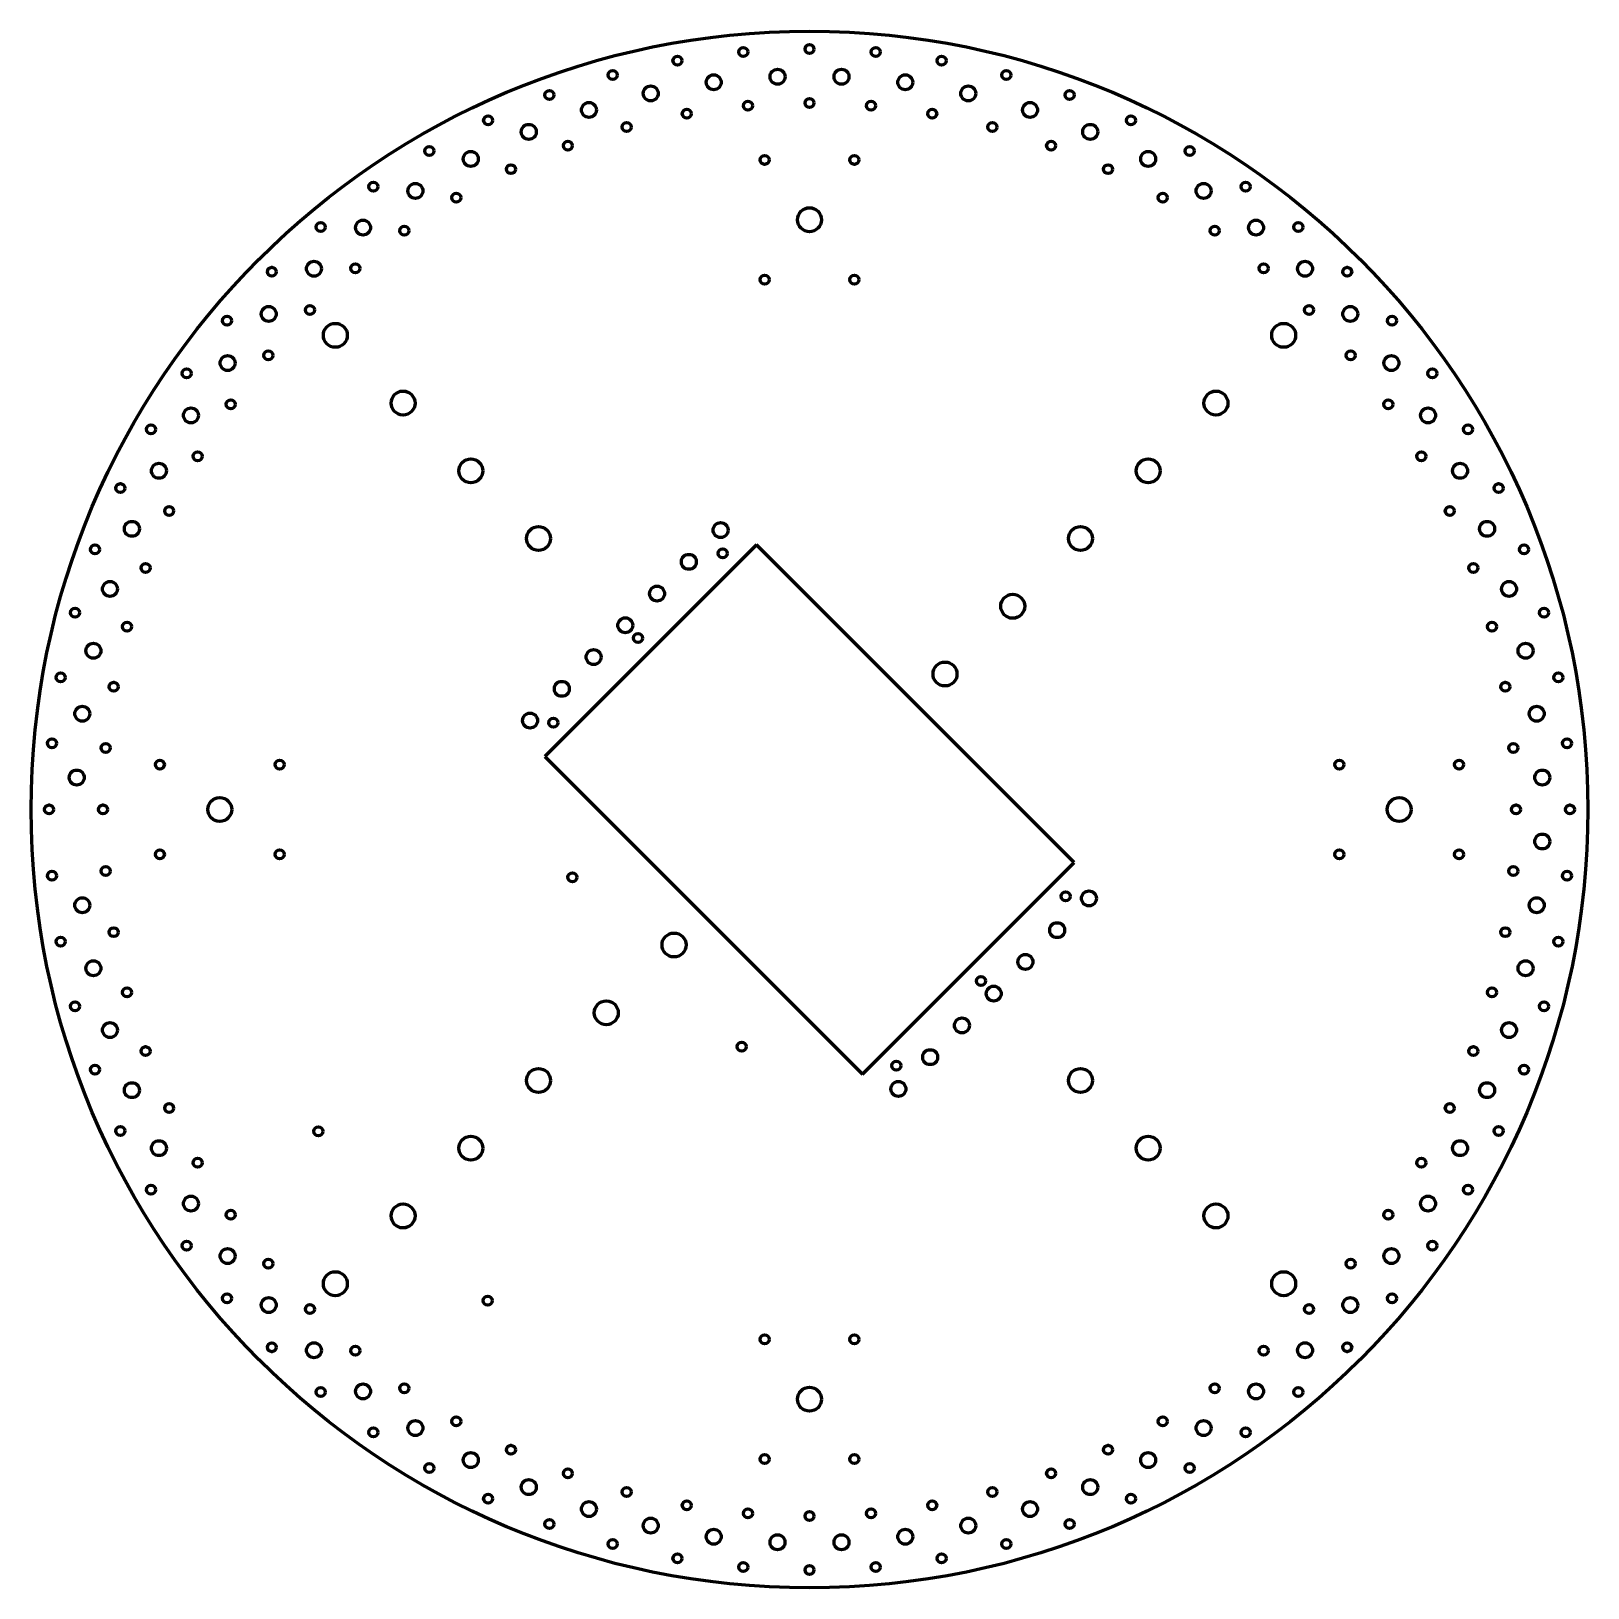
# Model space of a CAD drawing. Header units: millimetres. Extents: x -139 to 381, y -90 to 430.
import ezdxf

# ---------------------------------------------------------------- set-up
doc = ezdxf.new("R2010")
doc.units = ezdxf.units.MM
doc.linetypes.add('K5LT_BASIC', pattern=[0])
doc.layers.add('Системный слой (1)', color=251, linetype='Continuous')

msp = doc.modelspace()

# ---------------------------------------------------------------- linework, layer by layer
at = {"layer": 'Системный слой (1)', "color": 150, "linetype": 'K5LT_BASIC', "lineweight": 60}
for p, q in [((103.12, 258.69), (32.41, 187.97)), ((209.19, 152.62), (103.12, 258.69)), ((32.41, 187.97), (138.48, 81.91)), ((138.48, 81.91), (209.19, 152.62))]:
    msp.add_line(p, q, dxfattribs=at)
for centre, radius in [((120.8, 170.3), 260), ((76.7, 420.44), 1.5), ((98.66, 423.33), 1.5), ((120.8, 424.3), 1.5), ((142.94, 423.33), 1.5), ((164.91, 420.44), 1.5), ((55.06, 415.64), 1.5), ((110.12, 415.06), 2.5), ((131.49, 415.06), 2.5), ((186.54, 415.64), 1.5), ((67.77, 409.49), 2.5), ((88.82, 413.2), 2.5), ((152.78, 413.2), 2.5), ((173.83, 409.49), 2.5), ((33.93, 408.98), 1.5), ((47.13, 403.96), 2.5), ((100.23, 405.4), 1.5), ((120.8, 406.3), 1.5), ((141.37, 405.4), 1.5), ((194.47, 403.96), 2.5), ((207.67, 408.98), 1.5), ((13.46, 400.5), 1.5), ((79.82, 402.71), 1.5), ((161.78, 402.71), 1.5), ((228.15, 400.5), 1.5), ((27.04, 396.65), 2.5), ((59.72, 398.26), 1.5), ((181.88, 398.26), 1.5), ((214.56, 396.65), 2.5), ((-6.2, 390.27), 1.5), ((7.67, 387.61), 2.5), ((40.08, 392.06), 1.5), ((201.52, 392.06), 1.5), ((233.93, 387.61), 2.5), ((247.8, 390.27), 1.5), ((21.06, 384.19), 1.5), ((105.8, 387.3), 1.5), ((135.8, 387.3), 1.5), ((220.54, 384.19), 1.5), ((-24.89, 378.36), 1.5), ((266.49, 378.36), 1.5), ((-10.84, 376.93), 2.5), ((2.8, 374.68), 1.5), ((238.8, 374.68), 1.5), ((252.44, 376.93), 2.5), ((120.8, 367.3), 4), ((-42.47, 364.87), 1.5), ((-28.34, 364.67), 2.5), ((-14.56, 363.62), 1.5), ((256.17, 363.62), 1.5), ((269.95, 364.67), 2.5), ((284.07, 364.87), 1.5), ((-58.8, 349.9), 1.5), ((-44.72, 350.93), 2.5), ((-30.9, 351.08), 1.5), ((105.8, 347.3), 1.5), ((135.8, 347.3), 1.5), ((272.5, 351.08), 1.5), ((286.32, 350.93), 2.5), ((300.41, 349.9), 1.5), ((-59.83, 335.82), 2.5), ((-46.08, 337.17), 1.5), ((287.68, 337.17), 1.5), ((301.43, 335.82), 2.5), ((-73.77, 333.56), 1.5), ((315.38, 333.56), 1.5), ((-37.59, 328.69), 4), ((279.19, 328.69), 4), ((-59.98, 321.99), 1.5), ((301.59, 321.99), 1.5), ((-87.26, 315.99), 1.5), ((-73.57, 319.44), 2.5), ((315.17, 319.44), 2.5), ((328.87, 315.99), 1.5), ((-72.52, 305.66), 1.5), ((-14.96, 306.06), 4), ((256.57, 306.06), 4), ((314.12, 305.66), 1.5), ((-85.83, 301.94), 2.5), ((327.43, 301.94), 2.5), ((-99.17, 297.3), 1.5), ((340.77, 297.3), 1.5), ((-83.58, 288.3), 1.5), ((7.66, 283.43), 4), ((233.94, 283.43), 4), ((325.18, 288.3), 1.5), ((-96.52, 283.43), 2.5), ((338.12, 283.43), 2.5), ((-109.4, 277.64), 1.5), ((351, 277.64), 1.5), ((-93.09, 270.03), 1.5), ((334.69, 270.03), 1.5), ((-105.55, 264.05), 2.5), ((91.1, 263.63), 2.5), ((347.15, 264.05), 2.5), ((30.29, 260.81), 4), ((211.31, 260.81), 4), ((-117.88, 257.17), 1.5), ((80.5, 253.03), 2.5), ((91.81, 255.86), 1.5), ((359.48, 257.17), 1.5), ((-100.97, 251.01), 1.5), ((342.57, 251.01), 1.5), ((-112.86, 243.97), 2.5), ((69.89, 242.42), 2.5), ((354.46, 243.97), 2.5), ((188.68, 238.18), 4), ((-124.54, 236.04), 1.5), ((59.28, 231.82), 2.5), ((366.15, 236.04), 1.5), ((-107.16, 231.38), 1.5), ((63.53, 227.57), 1.5), ((348.76, 231.38), 1.5), ((-118.39, 223.32), 2.5), ((48.68, 221.21), 2.5), ((359.99, 223.32), 2.5), ((166.06, 215.55), 4), ((-129.34, 214.4), 1.5), ((370.94, 214.4), 1.5), ((-111.61, 211.28), 1.5), ((38.07, 210.6), 2.5), ((353.22, 211.28), 1.5), ((-122.1, 202.28), 2.5), ((363.71, 202.28), 2.5), ((27.46, 200), 2.5), ((35.24, 199.29), 1.5), ((-132.23, 192.43), 1.5), ((373.84, 192.43), 1.5), ((-114.3, 190.87), 1.5), ((355.9, 190.87), 1.5), ((-123.97, 180.98), 2.5), ((-96.2, 185.3), 1.5), ((-56.2, 185.3), 1.5), ((297.8, 185.3), 1.5), ((337.8, 185.3), 1.5), ((365.57, 180.98), 2.5), ((-133.2, 170.3), 1.5), ((-133.2, 170.3), 1.5), ((-115.2, 170.3), 1.5), ((-115.2, 170.3), 1.5), ((-76.2, 170.3), 4), ((317.8, 170.3), 4), ((356.8, 170.3), 1.5), ((374.8, 170.3), 1.5), ((365.57, 159.61), 2.5), ((-96.2, 155.3), 1.5), ((-56.2, 155.3), 1.5), ((297.8, 155.3), 1.5), ((337.8, 155.3), 1.5), ((-114.3, 149.73), 1.5), ((355.9, 149.73), 1.5), ((-132.23, 148.16), 1.5), ((41.61, 147.67), 1.5), ((373.84, 148.16), 1.5), ((-122.1, 138.32), 2.5), ((206.36, 141.31), 1.5), ((214.14, 140.6), 2.5), ((363.71, 138.32), 2.5), ((-111.61, 129.32), 1.5), ((203.53, 129.99), 2.5), ((353.22, 129.32), 1.5), ((-129.34, 126.19), 1.5), ((75.55, 125.04), 4), ((370.94, 126.19), 1.5), ((-118.39, 117.27), 2.5), ((192.93, 119.39), 2.5), ((359.99, 117.27), 2.5), ((178.08, 113.02), 1.5), ((-107.16, 109.22), 1.5), ((182.32, 108.78), 2.5), ((348.76, 109.22), 1.5), ((-124.54, 104.56), 1.5), ((52.92, 102.41), 4), ((366.15, 104.56), 1.5), ((-112.86, 96.62), 2.5), ((171.71, 98.17), 2.5), ((354.46, 96.62), 2.5), ((-100.97, 89.58), 1.5), ((98.17, 91.1), 1.5), ((161.11, 87.57), 2.5), ((342.57, 89.58), 1.5), ((-117.88, 83.42), 1.5), ((30.29, 79.79), 4), ((149.79, 84.74), 1.5), ((211.31, 79.79), 4), ((359.48, 83.42), 1.5), ((-105.55, 76.54), 2.5), ((150.5, 76.96), 2.5), ((347.15, 76.54), 2.5), ((-93.09, 70.56), 1.5), ((334.69, 70.56), 1.5), ((-109.4, 62.95), 1.5), ((-43.25, 62.82), 1.5), ((351, 62.95), 1.5), ((-96.52, 57.17), 2.5), ((7.66, 57.16), 4), ((233.94, 57.16), 4), ((338.12, 57.17), 2.5), ((-83.58, 52.3), 1.5), ((325.18, 52.3), 1.5), ((-99.17, 43.3), 1.5), ((340.77, 43.3), 1.5), ((-85.83, 38.66), 2.5), ((-72.52, 34.93), 1.5), ((-14.96, 34.53), 4), ((256.57, 34.53), 4), ((314.12, 34.93), 1.5), ((327.43, 38.66), 2.5), ((-87.26, 24.61), 1.5), ((328.87, 24.61), 1.5), ((-73.57, 21.15), 2.5), ((315.17, 21.15), 2.5), ((-59.98, 18.6), 1.5), ((-37.59, 11.9), 4), ((279.19, 11.9), 4), ((301.59, 18.6), 1.5), ((-73.77, 7.03), 1.5), ((-59.83, 4.78), 2.5), ((13.32, 6.25), 1.5), ((301.43, 4.78), 2.5), ((315.38, 7.03), 1.5), ((-46.08, 3.42), 1.5), ((287.68, 3.42), 1.5), ((-58.8, -9.31), 1.5), ((-44.72, -10.34), 2.5), ((-30.9, -10.49), 1.5), ((105.8, -6.7), 1.5), ((135.8, -6.7), 1.5), ((272.5, -10.49), 1.5), ((286.32, -10.34), 2.5), ((300.41, -9.31), 1.5), ((-42.47, -24.28), 1.5), ((-28.34, -24.07), 2.5), ((-14.56, -23.02), 1.5), ((120.8, -26.7), 4), ((256.17, -23.02), 1.5), ((269.95, -24.07), 2.5), ((284.07, -24.28), 1.5), ((-24.89, -37.77), 1.5), ((-10.84, -36.33), 2.5), ((2.8, -34.09), 1.5), ((238.8, -34.09), 1.5), ((252.44, -36.33), 2.5), ((266.49, -37.77), 1.5), ((7.67, -47.02), 2.5), ((21.06, -43.59), 1.5), ((105.8, -46.7), 1.5), ((135.8, -46.7), 1.5), ((220.54, -43.59), 1.5), ((233.93, -47.02), 2.5), ((-6.2, -49.67), 1.5), ((40.08, -51.47), 1.5), ((201.52, -51.47), 1.5), ((247.8, -49.67), 1.5), ((27.04, -56.05), 2.5), ((59.72, -57.66), 1.5), ((181.88, -57.66), 1.5), ((214.56, -56.05), 2.5), ((13.46, -59.91), 1.5), ((47.13, -63.36), 2.5), ((79.82, -62.12), 1.5), ((161.78, -62.12), 1.5), ((194.47, -63.36), 2.5), ((228.15, -59.91), 1.5), ((33.93, -68.39), 1.5), ((67.77, -68.9), 2.5), ((100.23, -64.81), 1.5), ((120.8, -65.7), 1.5), ((141.37, -64.81), 1.5), ((173.83, -68.9), 2.5), ((207.67, -68.39), 1.5), ((88.82, -72.61), 2.5), ((110.11, -74.47), 2.5), ((131.49, -74.47), 2.5), ((152.78, -72.61), 2.5), ((55.06, -75.05), 1.5), ((186.54, -75.05), 1.5), ((76.7, -79.84), 1.5), ((98.66, -82.74), 1.5), ((120.8, -83.7), 1.5), ((142.94, -82.74), 1.5), ((164.91, -79.84), 1.5)]:
    msp.add_circle(centre, radius, dxfattribs=at)

doc.saveas('drawing.dxf')
